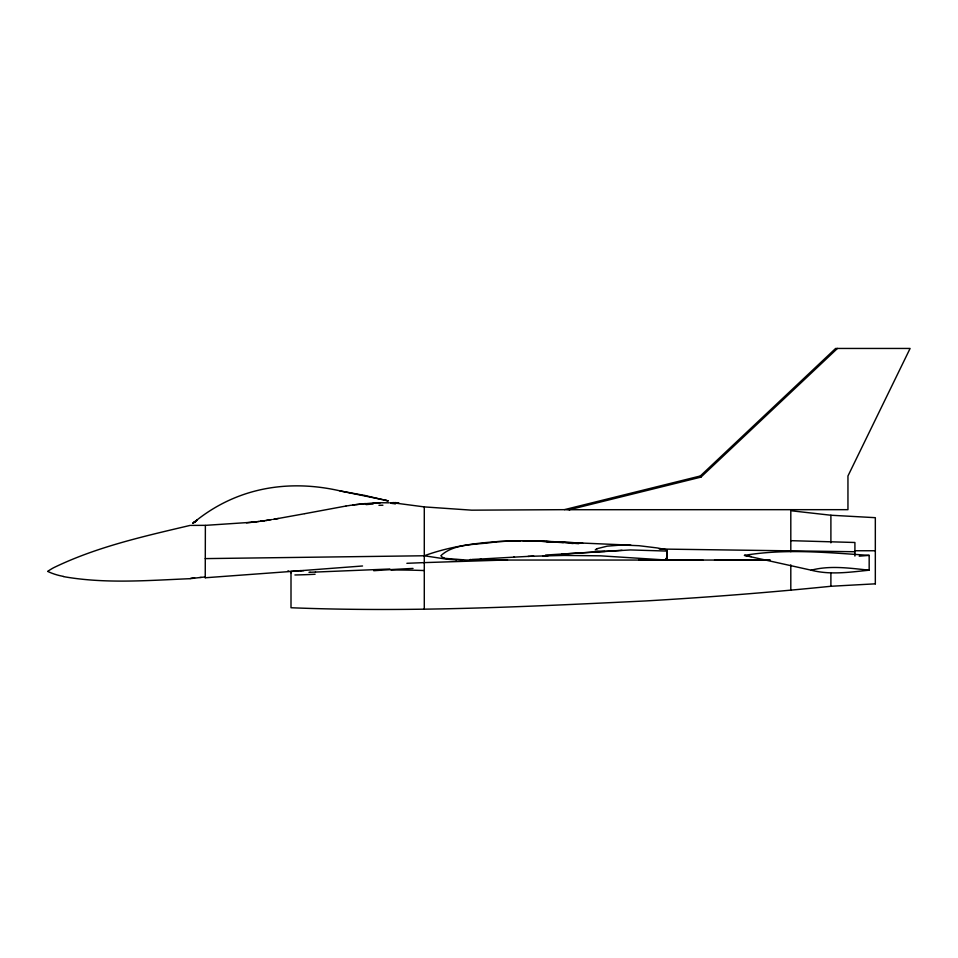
<?xml version="1.0" encoding="UTF-8"?>
<svg xmlns="http://www.w3.org/2000/svg" width="958" height="958" viewBox="0 0 958 958"><rect width="100%" height="100%" fill="white"/><g stroke="black" fill="none" stroke-linecap="round" stroke-linejoin="round"><path stroke-width="1.44" d="M530.433 556.287L564.082 555.424L600.582 555.832L667.175 560.095L667.199 549.844L657.128 547.928L638.926 545.701L621.766 545.006L607.216 546.156L597.062 548.694M667.175 560.095L667.199 549.844M441.351 555.245C455.397 542.695 478.27 545.078 495.861 541.809M424.286 608.833L424.286 506.902L471.707 510.171L564.346 509.668L700.322 475.994L835.639 348.449L910.1 348.449L847.95 475.994L847.95 509.668L569.148 509.716M569.303 509.716L700.933 477.12L837.448 348.449M193.085 523.14C235.129 488.053 287.328 478.761 340.27 490.927M197.061 520.218L192.845 523.248L197.025 520.242M205.24 558.61L424.286 555.76C451.481 545.832 480.533 542.096 509.333 541.066M811.21 570.19C830.143 565.22 850.033 568.214 869.169 570.19L869.169 555.377C827.772 552.61 785.68 548.455 744.474 555.377L811.21 570.19C830.143 575.147 850.033 572.154 869.169 570.19M190.019 525.427C143.712 536.372 96.566 546.838 53.564 567.759A63.503 63.503 0 0 0 47.888 571.243M304.093 513.811L275.868 518.913M304.608 513.716L345.826 506.052M278.323 518.482L276.85 518.745M275.377 518.996L276.599 518.781M274.886 519.08L275.784 518.925M274.395 519.152L275.162 519.02M273.03 519.38L274.551 519.128M271.832 519.583L265.067 520.637M270.036 519.871L269.15 520.014M346.089 506.016L349.802 505.453M268.252 520.146L266.013 520.493M350.149 505.393L353.251 504.962M263.103 520.913L264.911 520.649L262.6 520.984M263.258 520.889L260.145 521.308M352.748 505.022L354.568 504.782M262.468 520.996L260.636 521.248M354.065 504.854L362.783 503.812M259.163 521.439L260.468 521.26M355.526 504.65L373.488 502.974M258.169 521.559L258.864 521.463M258.456 521.511L254.852 521.942M257.259 521.667L256.457 521.763M190.271 578.656L200.09 577.506M255.714 521.859L254.038 522.038M254.72 521.966L252.026 522.254M199.959 577.518L201.108 577.387M200.821 577.423L205.24 576.944M253.738 522.074L252.433 522.206M252.756 522.182L246.446 522.817M252.253 522.242L205.814 525.331M875.325 583.829L830.897 586.272C769.334 592.523 707.627 597.325 645.848 600.929C527.726 606.642 409.198 612.473 291.004 607.743L291.004 573.171M363.693 503.728L365.513 503.549M300.525 570.705L362.531 565.986M869.169 555.377L859.218 556.167M495.633 541.725L512.937 540.947M205.24 577.77L289.292 571.579L291.004 571.519L291.004 572.812M561.903 554.083L630.46 549.94L667.187 551.078M609.767 551.101L619.143 550.491M545.533 555.053L614.138 550.814M619.706 550.455L622.029 550.311M514.458 557.113L480.329 559.053M190.019 578.68C147.903 580.452 105.176 583.997 63.396 576.596M513.668 557.161L529.534 556.323M373.249 502.986L374.327 502.938M481.383 558.993L471.911 559.46M373.728 502.962L376.997 502.83M604.821 551.389L596.559 551.101M528.05 556.406L533.738 556.143M315.445 572.058L389.846 569.016M406.875 563.304L423.328 562.645M315.481 572.058L310.069 572.285M375.716 502.878L377.727 502.806M471.001 559.496L470.103 559.532M308.979 572.321L310.105 572.285M423.735 562.633L507.501 559.951M377.177 502.818L379.691 502.746M509.357 541.019L516.53 540.875M377.919 502.794L380.254 502.746M512.829 540.923L522.541 540.815M205.371 525.343L205.24 577.722M380.087 502.746L389.104 502.806M462.582 559.759L455.816 559.688M516.242 540.863L520.793 540.827M190.714 525.415L191.78 525.415M192.342 525.403L204.892 525.343M769.981 560.083L714.524 560.119M854.596 550.754L875.325 550.754M769.945 560.059L466.546 560.047L444.907 558.358M523.631 540.815L522.757 540.815M702.933 560.107L638.854 559.951M523.475 540.815L553.137 541.629L578.752 543.689M524.505 540.827L526.433 540.839M565.388 509.692L564.669 509.68M527.343 540.851L540.827 541.246M854.907 551.736L659.284 549.03M790.805 540.671L854.907 542.491L854.907 556.059M390.301 502.854L393.139 502.998M456.355 559.855L453.817 559.735A126.205 126.205 0 0 1 445.937 559.065L424.286 555.76M541.737 541.294L630.915 545.186M539.031 541.174L582.68 543.102M790.805 551.7L790.805 510.722L830.897 515.236L875.325 517.679L875.325 583.925M546.216 541.521L563.292 542.671M393.415 503.01L393.714 503.034M393.87 503.046L396.947 503.309M571.399 543.378L573.195 543.545M397.163 503.333L423.759 506.83M751.347 556.574L744.474 555.377M364.866 495.49L339.982 490.903L382.481 499.585M364.866 495.49L386.278 500.519M665.618 558.478L667.199 558.861M383.523 499.753L388.313 500.95L386.074 500.387M444.44 558.215L443.71 557.951M700.334 476.018L700.933 477.12M830.897 515.236L830.897 542.851M830.897 572.896L830.897 586.272M790.805 564.837L790.805 590.14M443.746 557.736A3.712 3.712 0 0 1 440.991 555.7M542.755 555.82A859.565 859.565 0 0 1 548.239 555.664M392.828 502.579A34.943 7.077 -2.9 0 1 394.528 502.699M396.289 503.07A15.556 2.155 -0.6 0 1 397.798 503.237M394.852 502.567A20.298 3.425 -1.8 0 1 398.887 503.022M391.714 503.429A20.501 2.599 -0.1 0 1 395.355 503.669M393.57 503.381A17.986 2.203 0.1 0 1 395.846 503.561M390.517 503.213A34.069 5.928 -2.2 0 1 392.78 503.321M190.75 578.309A37.877 1.186 -5.5 0 1 194.642 577.83M391.068 569.998A142.742 26.177 2.2 0 1 424.274 570.549M315.086 574.261A113.583 16.825 1.3 0 1 294.908 574.968M303.77 570.657A113.451 12.933 0.6 0 1 300.836 570.752M288.813 571.004A113.451 12.933 0.6 0 1 287.795 571.016M378.949 505.297A96.339 41.733 -9.4 0 1 382.901 505.237M366.052 504.591A161.315 112.002 -17.4 0 1 373.057 504.064M595.217 550.048A3.341 3.341 0 0 1 597.097 548.874M300.225 570.657A120.624 9.053 -3.6 0 1 290.801 571.459M63.432 576.381A61.096 61.096 0 0 1 47.804 571.471M301.195 570.561A124.468 9.101 -3.7 0 1 290.741 571.459M373.74 570.717A259.738 39.482 -1.1 0 1 413.03 568.441M569.16 509.812A17.974 0.862 0 0 1 566.465 509.8M195.468 521.38L194.019 522.409L195.468 521.38"/></g></svg>
